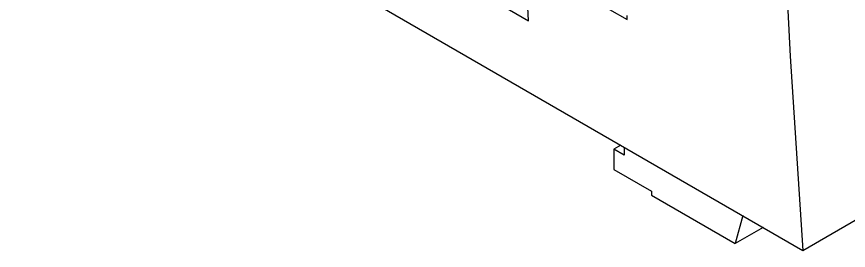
# Model space of a CAD drawing. Header units: inches. Extents: x 67248 to 85686, y -40174 to -31152.
# Drawn here: x 84454.51 to 84494.9, y -33524.64 to -33513.3 of the extents above; entities that cross this region are included whole.
import ezdxf

# ---------------------------------------------------------------- set-up
doc = ezdxf.new("R2010")
doc.units = ezdxf.units.IN
doc.header["$MEASUREMENT"] = 0

# ---------------------------------------------------------------- blocks, each defined once
blk = doc.blocks.new('SCALANCEXB008')
for p, q in [((-60.104, -34.697), (-24.749, -14.287)), ((-91.924, -16.328), (-60.104, -34.697)), ((-74.242, -23.654), (-71.202, -25.409)), ((-67.931, -24.95), (-67.21, -25.366)), ((-67.472, -30.444), (-67.755, -30.608)), ((-67.755, -30.608), (-67.755, -31.425)), ((-67.331, -30.853), (-67.755, -30.608)), ((-67.331, -30.525), (-67.331, -30.853)), ((-67.755, -31.425), (-66.235, -32.302)), ((-66.235, -32.302), (-66.235, -32.465)), ((-66.235, -32.465), (-62.841, -34.425)), ((-62.538, -33.292), (-62.841, -34.425)), ((-61.709, -33.771), (-62.841, -34.425))]:
    blk.add_line(p, q)
at = {"flags": 128}
for points in [[(-60.104, 46.957), (-60.622, 38.505), (-61.025, 30.111), (-61.313, 21.778), (-61.486, 13.506), (-61.544, 5.299), (-61.486, -2.842), (-61.313, -10.914), (-61.025, -18.916), (-60.622, -26.844), (-60.104, -34.697)], [(-71.202, -25.409), (-71.238, -24.859), (-71.275, -24.309), (-71.31, -23.758), (-71.345, -23.207), (-71.38, -22.655), (-71.414, -22.103), (-71.447, -21.55), (-71.48, -20.998)], [(-67.21, -25.366), (-67.211, -25.345), (-67.212, -25.323), (-67.214, -25.302), (-67.215, -25.28), (-67.216, -25.259), (-67.218, -25.238), (-67.219, -25.216), (-67.22, -25.195)]]:
    blk.add_lwpolyline(points, dxfattribs=at)

msp = doc.modelspace()

# ---------------------------------------------------------------- block references
at = {"xscale": 1.2, "yscale": 1.2, "zscale": 1.2}
msp.add_blockref('SCALANCEXB008', (84564.814, -33483.005), dxfattribs=at)

doc.saveas('drawing.dxf')
